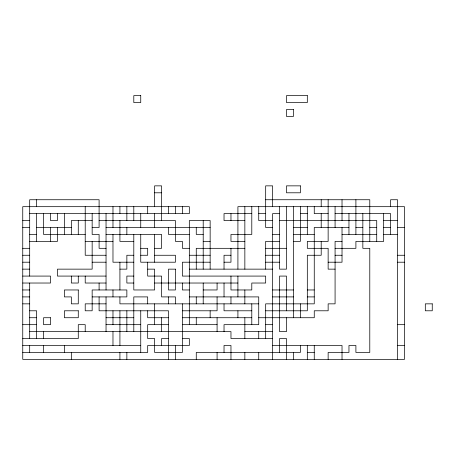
<?xml version="1.0" encoding="UTF-8"?>
<svg xmlns="http://www.w3.org/2000/svg" width="455" height="455" viewBox="0 0 455 455"><rect width="100%" height="100%" fill="white"/><g stroke="black" fill="none" stroke-linecap="round" stroke-linejoin="round"><path stroke-width="0.68" d="M154.62 192.795L161.565 192.795M265.674 199.739L369.784 199.739L369.784 241.383M29.689 213.617L189.325 213.617L189.325 206.678L22.75 206.678L22.75 359.37L404.489 359.37L404.489 206.678L237.914 206.678L237.914 269.144M251.791 213.617L224.031 213.617L224.031 220.561L244.853 220.561M258.736 213.617L265.674 213.617M279.558 213.617L272.613 213.617L272.613 359.37M300.38 213.617L307.318 213.617M328.14 213.617L314.257 213.617L314.257 206.678M335.079 213.617L390.606 213.617L390.606 234.439M22.75 220.561L29.689 220.561M92.155 220.561L71.333 220.561L71.333 234.439M99.099 220.561L175.442 220.561L175.442 241.383L182.387 241.383L182.387 248.322L189.325 248.322M272.613 220.561L258.736 220.561L258.736 206.678M279.558 220.561L376.723 220.561L376.723 241.383M383.667 220.561L397.545 220.561M22.75 227.5L29.689 227.5M36.633 227.5L71.333 227.5M92.155 227.5L99.099 227.5L99.099 199.739L29.689 199.739L29.689 276.083M106.038 227.5L210.147 227.5M272.613 227.5L265.674 227.5L265.674 185.856L272.613 185.856L272.613 206.678M293.435 227.5L307.318 227.5M348.962 227.5L314.257 227.5L314.257 303.849L265.674 303.849L265.674 338.548M355.901 227.5L362.845 227.5M369.784 227.5L376.723 227.5M383.667 227.5L390.606 227.5M397.545 227.5L404.489 227.5M29.689 234.439L36.633 234.439M85.216 234.439L43.572 234.439L43.572 213.617M106.038 234.439L161.565 234.439L161.565 248.322L154.62 248.322M189.325 234.439L168.504 234.439L168.504 227.5M203.209 234.439L196.264 234.439L196.264 227.5M272.613 234.439L279.558 234.439M293.435 234.439L314.257 234.439M342.024 234.439L376.723 234.439M383.667 234.439L397.545 234.439M29.689 241.383L57.455 241.383L57.455 227.5M85.216 241.383L112.976 241.383M133.798 241.383L119.921 241.383L119.921 220.561M203.209 241.383L210.147 241.383M244.853 241.383L230.969 241.383L230.969 234.439L251.791 234.439L251.791 206.678M279.558 241.383L265.674 241.383L265.674 269.144M293.435 241.383L300.38 241.383L300.38 206.678M342.024 241.383L335.079 241.383L335.079 303.849L328.14 303.849L328.14 310.788L314.257 310.788L314.257 317.726L258.736 317.726M22.75 248.322L29.689 248.322M106.038 248.322L99.099 248.322L99.099 234.439L92.155 234.439L92.155 213.617M140.743 248.322L147.682 248.322L147.682 255.261L140.743 255.261M244.853 248.322L196.264 248.322L196.264 269.144M265.674 248.322L286.496 248.322M335.079 248.322L355.901 248.322L355.901 241.383L383.667 241.383L383.667 213.617M22.75 255.261L29.689 255.261M106.038 255.261L85.216 255.261L85.216 206.678M133.798 255.261L126.86 255.261L126.86 269.144L119.921 269.144M154.62 255.261L175.442 255.261L175.442 262.205L140.743 262.205L140.743 234.439M189.325 255.261L210.147 255.261M230.969 255.261L224.031 255.261L224.031 269.144M265.674 255.261L279.558 255.261M335.079 255.261L342.024 255.261M397.545 255.261L404.489 255.261M22.75 262.205L29.689 262.205M92.155 262.205L106.038 262.205M133.798 262.205L112.976 262.205L112.976 234.439M210.147 262.205L182.387 262.205L182.387 276.083L265.674 276.083L265.674 283.027L251.791 283.027L251.791 289.966L230.969 289.966L230.969 276.083M224.031 262.205L230.969 262.205L230.969 248.322M265.674 262.205L279.558 262.205M328.14 262.205L342.024 262.205L342.024 227.5M397.545 262.205L404.489 262.205M22.75 269.144L29.689 269.144M147.682 269.144L154.62 269.144L154.62 289.966L133.798 289.966L133.798 234.439M189.325 269.144L272.613 269.144M335.079 269.144L328.14 269.144L328.14 248.322L307.318 248.322L307.318 241.383L328.14 241.383L328.14 199.739M22.75 276.083L50.511 276.083L50.511 283.027L22.75 283.027M106.038 276.083L57.455 276.083L57.455 269.144L92.155 269.144L92.155 241.383M133.798 276.083L126.86 276.083L126.86 283.027L133.798 283.027M106.038 283.027L85.216 283.027L85.216 276.083M154.62 283.027L237.914 283.027M22.75 289.966L29.689 289.966M189.325 289.966L182.387 289.966L182.387 283.027M203.209 289.966L217.086 289.966L217.086 283.027M272.613 289.966L293.435 289.966M307.318 289.966L314.257 289.966M22.75 296.905L29.689 296.905M92.155 296.905L126.86 296.905L126.86 289.966L92.155 289.966L92.155 310.788L85.216 310.788L85.216 303.849L106.038 303.849M189.325 296.905L258.736 296.905L258.736 324.671L224.031 324.671L224.031 331.61M272.613 296.905L293.435 296.905M307.318 296.905L314.257 296.905M22.75 303.849L29.689 303.849M258.736 303.849L119.921 303.849L119.921 296.905M29.689 310.788L36.633 310.788L36.633 338.548M182.387 310.788L217.086 310.788L217.086 296.905M251.791 310.788L224.031 310.788L224.031 303.849M265.674 310.788L307.318 310.788L307.318 255.261L321.202 255.261L321.202 241.383M29.689 317.726L36.633 317.726M106.038 317.726L133.798 317.726M168.504 317.726L147.682 317.726L147.682 310.788M182.387 317.726L251.791 317.726M22.75 324.671L36.633 324.671M106.038 324.671L140.743 324.671M168.504 324.671L147.682 324.671L147.682 338.548L154.62 338.548L154.62 352.432L182.387 352.432L182.387 303.849M182.387 324.671L217.086 324.671M265.674 324.671L272.613 324.671M397.545 324.671L404.489 324.671M29.689 331.61L230.969 331.61L230.969 338.548L272.613 338.548M244.853 331.61L272.613 331.61M22.75 338.548L78.277 338.548L78.277 324.671L85.216 324.671L85.216 331.61M168.504 338.548L161.565 338.548L161.565 345.493M182.387 338.548L189.325 338.548L189.325 345.493L147.682 345.493L147.682 352.432L22.75 352.432M22.75 345.493L140.743 345.493M272.613 345.493L342.024 345.493L342.024 359.37M397.545 345.493L404.489 345.493M307.318 352.432L314.257 352.432M397.545 359.37L397.545 199.739L390.606 199.739L390.606 206.678M362.845 213.617L362.845 248.322L369.784 248.322L369.784 352.432L355.901 352.432L355.901 345.493L348.962 345.493L348.962 352.432L328.14 352.432L328.14 359.37M355.901 199.739L355.901 234.439M348.962 213.617L348.962 234.439M342.024 199.739L342.024 220.561M335.079 206.678L335.079 227.5M321.202 199.739L321.202 206.678M321.202 213.617L321.202 227.5M314.257 345.493L314.257 359.37M307.318 206.678L307.318 234.439M307.318 345.493L307.318 359.37M300.38 303.849L300.38 317.726M300.38 345.493L300.38 352.432L196.264 352.432L196.264 359.37M293.435 206.678L293.435 317.726M293.435 352.432L293.435 359.37M286.496 206.678L286.496 269.144L279.558 269.144L279.558 206.678M286.496 310.788L286.496 276.083L279.558 276.083L279.558 331.61L286.496 331.61L286.496 317.726M286.496 359.37L286.496 338.548L279.558 338.548L279.558 352.432M258.736 331.61L258.736 338.548M258.736 352.432L258.736 359.37M251.791 303.849L251.791 324.671M244.853 206.678L244.853 269.144M244.853 289.966L244.853 303.849M244.853 317.726L244.853 338.548M244.853 352.432L244.853 359.37M237.914 276.083L237.914 296.905M237.914 310.788L237.914 317.726M230.969 213.617L230.969 220.561M230.969 296.905L230.969 303.849M230.969 359.37L230.969 345.493L224.031 345.493L224.031 352.432M224.031 283.027L224.031 296.905M217.086 317.726L217.086 331.61M217.086 352.432L217.086 359.37M210.147 269.144L210.147 220.561L189.325 220.561L189.325 324.671M210.147 310.788L210.147 317.726M203.209 220.561L203.209 269.144M203.209 283.027L203.209 303.849M196.264 296.905L196.264 303.849M196.264 317.726L196.264 324.671M182.387 206.678L182.387 213.617M175.442 206.678L175.442 213.617M175.442 303.849L175.442 296.905L161.565 296.905L161.565 276.083L147.682 276.083L147.682 262.205M175.442 345.493L175.442 359.37M168.504 206.678L168.504 213.617M168.504 296.905L168.504 303.849M168.504 359.37L168.504 310.788L99.099 310.788L99.099 296.905M161.565 220.561L161.565 185.856L154.62 185.856L154.62 206.678M161.565 317.726L161.565 331.61M154.62 213.617L154.62 227.5M154.62 234.439L154.62 262.205M154.62 303.849L154.62 324.671M147.682 206.678L147.682 213.617M147.682 303.849L147.682 296.905L133.798 296.905L133.798 331.61M140.743 213.617L140.743 227.5M140.743 310.788L140.743 352.432M133.798 206.678L133.798 220.561M126.86 206.678L126.86 220.561M126.86 227.5L126.86 234.439M126.86 310.788L126.86 331.61M126.86 352.432L126.86 359.37M119.921 206.678L119.921 213.617M119.921 262.205L119.921 289.966M119.921 310.788L119.921 345.493M119.921 352.432L119.921 359.37M112.976 206.678L112.976 227.5M112.976 289.966L112.976 296.905M112.976 310.788L112.976 324.671M112.976 331.61L112.976 345.493M106.038 213.617L106.038 289.966M106.038 296.905L106.038 331.61M99.099 283.027L99.099 289.966M78.277 220.561L78.277 234.439M78.277 276.083L78.277 283.027L71.333 283.027L71.333 276.083M71.333 352.432L71.333 359.37M64.394 213.617L64.394 234.439M64.394 345.493L64.394 352.432M57.455 213.617L57.455 220.561L50.511 220.561L50.511 213.617M50.511 227.5L50.511 241.383M43.572 331.61L43.572 338.548M43.572 345.493L43.572 352.432M36.633 199.739L36.633 206.678M36.633 213.617L36.633 241.383M29.689 283.027L29.689 338.548M29.689 345.493L29.689 352.432M140.743 95.63L133.798 95.63L133.798 102.568L140.743 102.568L140.743 95.63M307.318 95.63L286.496 95.63L286.496 102.568L307.318 102.568L307.318 95.63M293.435 109.507L286.496 109.507L286.496 116.452L293.435 116.452L293.435 109.507M300.38 185.856L286.496 185.856L286.496 192.795L300.38 192.795L300.38 185.856M175.442 269.144L168.504 269.144L168.504 289.966L175.442 289.966L175.442 269.144M78.277 289.966L64.394 289.966L64.394 296.905L71.333 296.905L71.333 303.849L78.277 303.849L78.277 289.966M432.25 303.849L425.311 303.849L425.311 310.788L432.25 310.788L432.25 303.849M78.277 310.788L64.394 310.788L64.394 317.726L78.277 317.726L78.277 310.788M50.511 317.726L43.572 317.726L43.572 324.671L50.511 324.671L50.511 317.726"/></g></svg>
